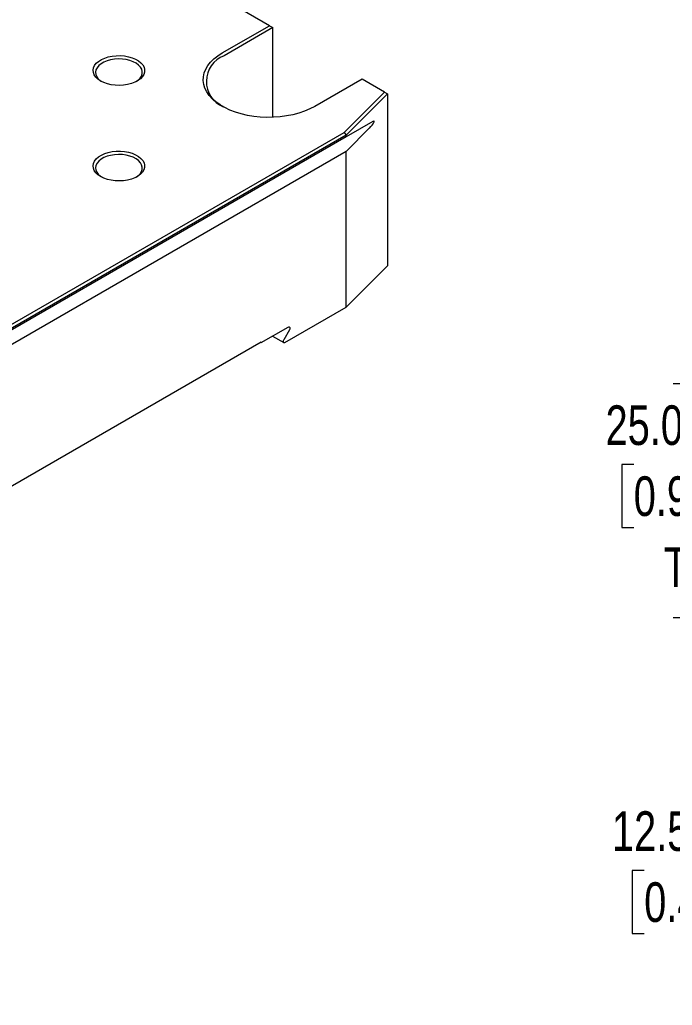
# Model space of a CAD drawing. Header units: millimetres. Extents: x 2 to 278, y 1 to 215.
# Drawn here: x 59.4 to 94.2, y 134.1 to 186.7 of the extents above; entities that cross this region are included whole.
import ezdxf

# ---------------------------------------------------------------- set-up
doc = ezdxf.new("R2010")
doc.units = ezdxf.units.MM
doc.styles.add('SLDTEXTSTYLE0', font='TXT', dxfattribs={"width": 0.75})
doc.dimstyles.new('SLDDIMSTYLE1', dxfattribs={"dimtxt": 2.116667, "dimasz": 3.175, "dimexe": 0, "dimexo": 0.0625, "dimgap": 0.529167, "dimtad": 0, "dimtih": 1, "dimtoh": 1, "dimdec": 1, "dimlfac": 2, "dimrnd": 1e-09, "dimzin": 12, "dimdsep": 46, "dimtxsty": 'SLDTEXTSTYLE0', "dimsah": 1, "dimcen": 0.09, "dimadec": 0, "dimazin": 3, "dimtfac": 1, "dimtdec": 1, "dimtmove": 0, "dimatfit": 0, "dimfxl": 1, "dimfrac": 2, "dimtolj": 1, "dimtzin": 12, "dimarcsym": 0})
doc.dimstyles.new('SLDDIMSTYLE2', dxfattribs={"dimtxt": 2.116667, "dimasz": 3.175, "dimexe": 0, "dimexo": 0.0625, "dimgap": 0.529167, "dimtad": 0, "dimtih": 1, "dimtoh": 1, "dimdec": 1, "dimlfac": 2, "dimrnd": 1e-09, "dimzin": 4, "dimdsep": 46, "dimtxsty": 'SLDTEXTSTYLE0', "dimsah": 1, "dimcen": 0.09, "dimadec": 0, "dimazin": 1, "dimtfac": 1, "dimtdec": 1, "dimtmove": 0, "dimatfit": 0, "dimfxl": 1, "dimfrac": 2, "dimtolj": 1, "dimtzin": 12, "dimarcsym": 0})

# ---------------------------------------------------------------- blocks, each defined once
blk = doc.blocks.new('_D_1')
at = {"color": 9, "linetype": 'Continuous', "lineweight": 18}
for p, q in [((106.858, 161.002), (106.858, 167.352)), ((116.941, 161.002), (105.08, 161.002)), ((123.417, 154.752), (105.08, 154.752)), ((106.858, 142.839), (106.858, 154.752)), ((103.048, 142.839), (106.858, 142.839)), ((92.714, 141.269), (92.07, 141.269)), ((92.07, 141.269), (92.07, 137.905)), ((100.471, 141.269), (101.115, 141.269)), ((101.115, 141.269), (101.115, 137.905)), ((92.07, 137.905), (92.714, 137.905)), ((101.115, 137.905), (100.471, 137.905))]:
    blk.add_line(p, q, dxfattribs=at)
for points in [[(106.858, 161.002), (107.366, 164.177), (106.35, 164.177)], [(106.858, 154.752), (106.35, 151.577), (107.366, 151.577)]]:
    blk.add_solid(points, dxfattribs=at)
at = {"color": 9, "linetype": 'Continuous', "lineweight": 18, "char_height": 2.1167, "attachment_point": 1, "style": 'SLDTEXTSTYLE0'}
for s, insert in [('12.5mm', (90.995, 144.426)), ('0.49in', (92.714, 140.634)), ('TYP', (97.216, 136.842))]:
    blk.add_mtext(s, dxfattribs=dict(at, insert=insert))
blk = doc.blocks.new('_D_2')
at = {"color": 9, "linetype": 'Continuous', "lineweight": 18}
for p, q in [((96.034, 167.252), (96.034, 173.602)), ((105.588, 167.252), (94.256, 167.252)), ((114.451, 167.252), (108.128, 167.252)), ((92.156, 162.954), (91.512, 162.954)), ((91.512, 162.954), (91.512, 159.591)), ((99.913, 162.954), (100.557, 162.954)), ((100.557, 162.954), (100.557, 159.591)), ((91.512, 159.591), (92.156, 159.591)), ((100.557, 159.591), (99.913, 159.591)), ((111.874, 154.752), (94.256, 154.752)), ((96.034, 154.752), (96.034, 148.402))]:
    blk.add_line(p, q, dxfattribs=at)
for points in [[(96.034, 167.252), (96.542, 170.427), (95.526, 170.427)], [(96.034, 154.752), (95.526, 151.577), (96.542, 151.577)]]:
    blk.add_solid(points, dxfattribs=at)
at = {"color": 9, "linetype": 'Continuous', "lineweight": 18, "char_height": 2.1167, "attachment_point": 1, "style": 'SLDTEXTSTYLE0'}
for s, insert in [('25.0mm', (90.652, 166.111)), ('0.98in', (92.156, 162.319)), ('TYP', (93.763, 158.527))]:
    blk.add_mtext(s, dxfattribs=dict(at, insert=insert))

msp = doc.modelspace()

# ---------------------------------------------------------------- linework, layer by layer
at = {"color": 7, "linetype": 'Continuous', "lineweight": 18}
for p, q in [((72.705, 186.392), (59.966, 193.746)), ((70.181, 184.936), (72.705, 186.392)), ((72.705, 186.392), (72.884, 186.289)), ((72.884, 186.289), (70.271, 184.78)), ((72.884, 181.498), (72.884, 186.289)), ((77.644, 183.541), (75.121, 182.084)), ((78.848, 182.846), (77.644, 183.541)), ((76.697, 180.695), (78.848, 182.846)), ((79.007, 182.754), (76.799, 180.547)), ((78.848, 182.846), (79.007, 182.754)), ((79.007, 182.754), (79.007, 173.572)), ((78.223, 181.277), (76.799, 180.455)), ((43.86, 161.739), (76.697, 180.695)), ((76.697, 180.695), (76.799, 180.547)), ((76.799, 179.675), (78.05, 180.927)), ((76.799, 180.547), (43.938, 161.576)), ((76.799, 180.455), (43.938, 161.485)), ((76.799, 180.455), (76.799, 180.547)), ((76.799, 179.675), (43.938, 160.705)), ((76.799, 171.364), (76.799, 179.675)), ((79.007, 173.572), (76.799, 171.364)), ((73.526, 169.475), (76.799, 171.364)), ((72.263, 169.461), (73.706, 170.294)), ((73.769, 170.154), (73.461, 169.619)), ((72.868, 169.81), (73.461, 169.468)), ((48.465, 155.774), (72.263, 169.513)), ((72.218, 169.487), (72.263, 169.461)), ((72.263, 169.513), (72.263, 169.461))]:
    msp.add_line(p, q, dxfattribs=at)
at = {"color": 7, "linetype": 'Continuous', "lineweight": 18, "flags": 128}
for points in [[(75.121, 182.084), (74.858, 181.947), (74.573, 181.827), (74.268, 181.723), (73.946, 181.638), (73.612, 181.572), (73.267, 181.526), (72.916, 181.5), (72.562, 181.495), (72.21, 181.51), (71.861, 181.546), (71.521, 181.602), (71.193, 181.678), (70.879, 181.773), (70.584, 181.885), (70.31, 182.014), (70.059, 182.158), (69.836, 182.317), (69.641, 182.487), (69.477, 182.668), (69.346, 182.858), (69.249, 183.054), (69.186, 183.255), (69.16, 183.459), (69.169, 183.663), (69.213, 183.866), (69.293, 184.065), (69.408, 184.258), (69.555, 184.444), (69.735, 184.62), (69.944, 184.784), (70.181, 184.936)], [(63.684, 183.436), (63.54, 183.533), (63.426, 183.643), (63.343, 183.762), (63.294, 183.886), (63.281, 184.014), (63.303, 184.141), (63.361, 184.265), (63.451, 184.382), (63.574, 184.488), (63.724, 184.582), (63.898, 184.661), (64.092, 184.723), (64.301, 184.766), (64.519, 184.789), (64.741, 184.792), (64.96, 184.774), (65.172, 184.736), (65.37, 184.678), (65.55, 184.604), (65.706, 184.513), (65.836, 184.409), (65.935, 184.295), (66.001, 184.173), (66.032, 184.046), (66.028, 183.918), (65.988, 183.792), (65.913, 183.672), (65.806, 183.56), (65.67, 183.459), (65.507, 183.372), (65.322, 183.302), (65.12, 183.249), (64.906, 183.216), (64.685, 183.203), (64.464, 183.211), (64.248, 183.239), (64.042, 183.287), (63.853, 183.353), (63.684, 183.436)], [(65.584, 183.41), (65.678, 183.478), (65.785, 183.583), (65.86, 183.698), (65.901, 183.818), (65.905, 183.94), (65.874, 184.061), (65.807, 184.178), (65.708, 184.286), (65.578, 184.383), (65.422, 184.465), (65.244, 184.532), (65.049, 184.58), (64.843, 184.608), (64.631, 184.616), (64.42, 184.603), (64.216, 184.57), (64.025, 184.517), (63.852, 184.446), (63.702, 184.36), (63.58, 184.26), (63.488, 184.149), (63.43, 184.031), (63.408, 183.91), (63.421, 183.788), (63.47, 183.669), (63.554, 183.556), (63.669, 183.453), (63.731, 183.41)], [(63.683, 178.333), (63.539, 178.43), (63.424, 178.54), (63.342, 178.658), (63.293, 178.783), (63.28, 178.911), (63.302, 179.038), (63.359, 179.162), (63.45, 179.278), (63.572, 179.385), (63.723, 179.479), (63.897, 179.558), (64.091, 179.62), (64.3, 179.663), (64.518, 179.686), (64.739, 179.688), (64.959, 179.67), (65.17, 179.632), (65.369, 179.575), (65.548, 179.5), (65.705, 179.41), (65.835, 179.306), (65.934, 179.192), (66, 179.069), (66.031, 178.943), (66.026, 178.815), (65.986, 178.689), (65.912, 178.569), (65.805, 178.457), (65.668, 178.356), (65.505, 178.269), (65.321, 178.199), (65.119, 178.146), (64.904, 178.113), (64.684, 178.1), (64.463, 178.108), (64.247, 178.136), (64.041, 178.184), (63.851, 178.25), (63.683, 178.333)], [(65.583, 178.307), (65.677, 178.374), (65.784, 178.48), (65.859, 178.595), (65.899, 178.715), (65.904, 178.837), (65.872, 178.958), (65.806, 179.074), (65.707, 179.182), (65.577, 179.279), (65.421, 179.362), (65.243, 179.428), (65.048, 179.476), (64.841, 179.505), (64.63, 179.513), (64.419, 179.5), (64.215, 179.466), (64.024, 179.414), (63.851, 179.343), (63.701, 179.256), (63.578, 179.156), (63.487, 179.046), (63.429, 178.928), (63.407, 178.806), (63.42, 178.684), (63.469, 178.565), (63.552, 178.453), (63.667, 178.35), (63.73, 178.307)], [(73.706, 170.294), (73.732, 170.304), (73.756, 170.305), (73.775, 170.296), (73.789, 170.278), (73.795, 170.252), (73.794, 170.221), (73.785, 170.187), (73.769, 170.154)], [(73.461, 169.619), (73.445, 169.585), (73.436, 169.55), (73.434, 169.518), (73.441, 169.491), (73.455, 169.472), (73.475, 169.463), (73.499, 169.464), (73.526, 169.475)]]:
    msp.add_lwpolyline(points, dxfattribs=at)
at = {"color": 7, "linetype": 'Continuous', "lineweight": 18}
msp.add_arc((70.794, 183.411), 1.466, 110.8903, 247.2377, dxfattribs=at)
msp.add_ellipse((78.05, 181.03), major_axis=(0.24, 0.262), ratio=0.201938, start_param=4.495115, end_param=6.85131, dxfattribs=at)

# ---------------------------------------------------------------- dimensions: what is measured, and where the dimension line sits
at = {"color": 9, "linetype": 'Continuous', "lineweight": 18}
for base, p1, p2, dimstyle, picture, middle in [((96.034, 167.252), (113.144, 154.752), (115.721, 167.252), 'SLDDIMSTYLE2', '_D_2', (96.034, 161.002)), ((106.858, 161.002), (125.098, 154.752), (118.211, 161.002), 'SLDDIMSTYLE1', '_D_1', (106.858, 142.839))]:
    dim = msp.add_linear_dim(base=base, p1=p1, p2=p2, angle=90, text='<>\\PTYP', dimstyle=dimstyle, dxfattribs=at)
    dim.commit()
    dim.dimension.update_dxf_attribs({"geometry": picture, "text_midpoint": middle, "dimtype": 160})

doc.saveas('drawing.dxf')
